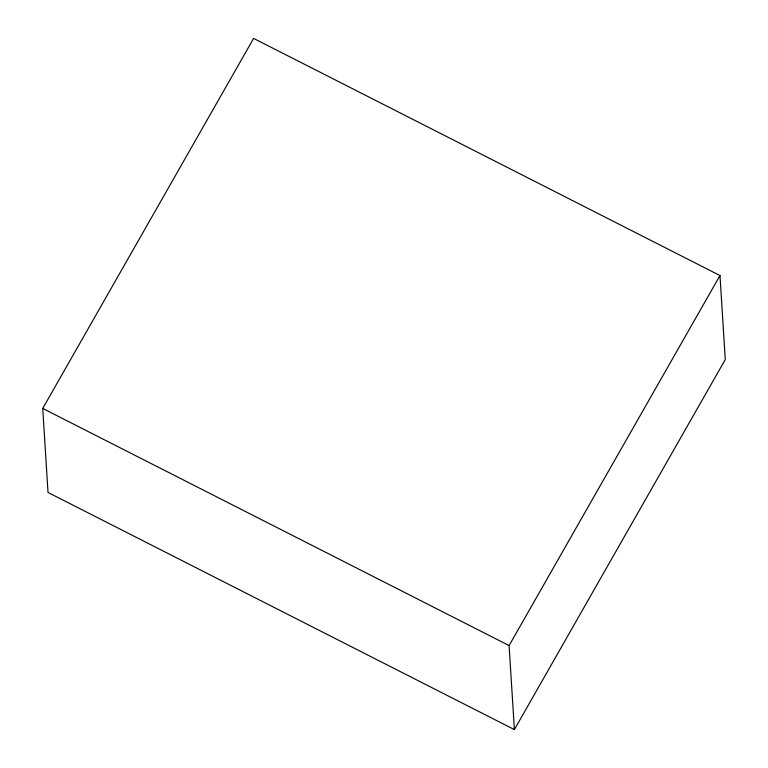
<?xml version="1.0" encoding="UTF-8"?>
<svg xmlns="http://www.w3.org/2000/svg" width="768" height="768" viewBox="0 0 768 768"><rect width="100%" height="100%" fill="white"/><g stroke="black" fill="none" stroke-linecap="round" stroke-linejoin="round"><path stroke-width="1.15" d="M42.73 408.432L253.613 38.4L719.981 275.539L725.27 359.568L514.387 729.6L48.019 492.461L42.73 408.432L509.098 645.571L514.387 729.6M509.098 645.571L719.981 275.539"/></g></svg>
